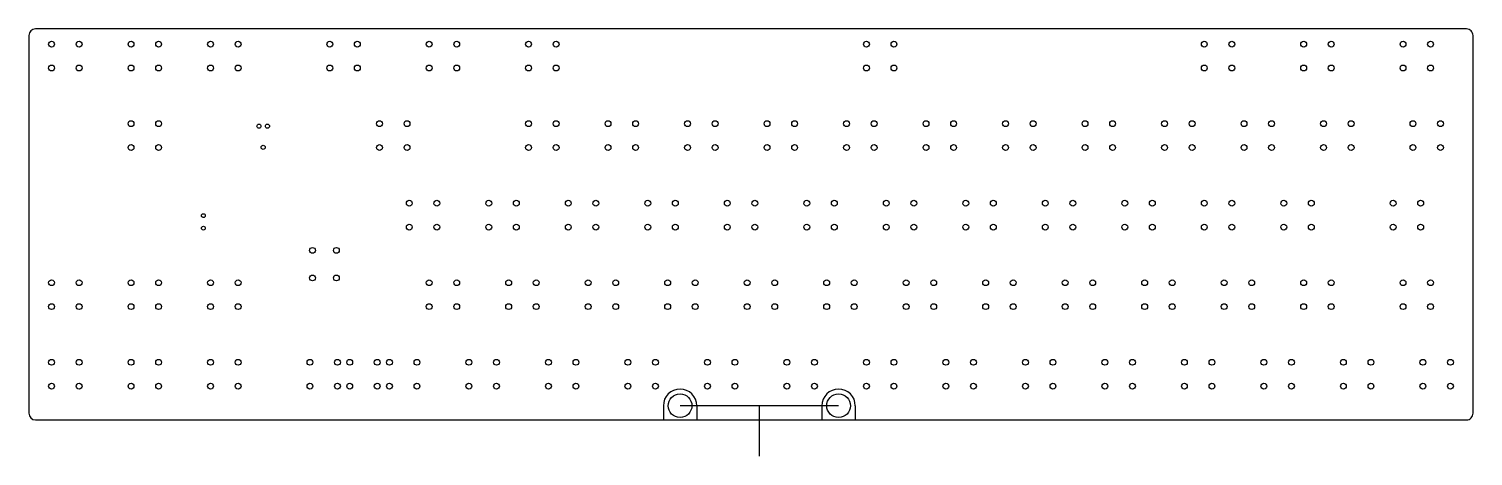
# Model space of a CAD drawing. Header units: millimetres. Extents: x -352 to -6, y -125 to -23.
import ezdxf

# ---------------------------------------------------------------- set-up
doc = ezdxf.new("R2010")
doc.units = ezdxf.units.MM
doc.layers.get('0').update_dxf_attribs({"linetype": 'CONTINUOUS'})

msp = doc.modelspace()

# ---------------------------------------------------------------- linework, layer by layer
for p, q in [((-7.36, -23.06), (-350.26, -23.06)), ((-351.84, -24.65), (-351.84, -115.13)), ((-5.77, -115.13), (-5.77, -24.65)), ((-199.81, -113.32), (-199.81, -116.72)), ((-157.81, -113.32), (-195.81, -113.32)), ((-191.81, -113.32), (-191.81, -116.72)), ((-176.81, -113.32), (-176.81, -125.38)), ((-161.81, -113.32), (-161.81, -116.72)), ((-153.81, -113.32), (-153.81, -116.72)), ((-350.26, -116.72), (-7.36, -116.72))]:
    msp.add_line(p, q)
for centre, radius in [((-346.41, -26.71), 0.7), ((-339.81, -26.71), 0.7), ((-327.36, -26.71), 0.7), ((-320.76, -26.71), 0.7), ((-308.31, -26.71), 0.7), ((-301.71, -26.71), 0.7), ((-279.74, -26.71), 0.7), ((-273.14, -26.71), 0.7), ((-255.92, -26.71), 0.7), ((-249.32, -26.71), 0.7), ((-232.11, -26.71), 0.7), ((-225.51, -26.71), 0.7), ((-151.15, -26.71), 0.7), ((-144.55, -26.71), 0.7), ((-70.19, -26.71), 0.7), ((-63.59, -26.71), 0.7), ((-46.37, -26.71), 0.7), ((-39.77, -26.71), 0.7), ((-22.56, -26.71), 0.7), ((-15.96, -26.71), 0.7), ((-346.41, -32.43), 0.7), ((-339.81, -32.43), 0.7), ((-327.36, -32.43), 0.7), ((-320.76, -32.43), 0.7), ((-308.31, -32.43), 0.7), ((-301.71, -32.43), 0.7), ((-279.74, -32.43), 0.7), ((-273.14, -32.43), 0.7), ((-255.92, -32.43), 0.7), ((-249.32, -32.43), 0.7), ((-232.11, -32.43), 0.7), ((-225.51, -32.43), 0.7), ((-151.15, -32.43), 0.7), ((-144.55, -32.43), 0.7), ((-70.19, -32.43), 0.7), ((-63.59, -32.43), 0.7), ((-46.37, -32.43), 0.7), ((-39.77, -32.43), 0.7), ((-22.56, -32.43), 0.7), ((-15.96, -32.43), 0.7), ((-327.36, -45.76), 0.7), ((-320.76, -45.76), 0.7), ((-296.72, -46.35), 0.495), ((-294.68, -46.35), 0.495), ((-267.83, -45.76), 0.7), ((-261.23, -45.76), 0.7), ((-232.11, -45.76), 0.7), ((-225.51, -45.76), 0.7), ((-213.06, -45.76), 0.7), ((-206.46, -45.76), 0.7), ((-194.01, -45.76), 0.7), ((-187.41, -45.76), 0.7), ((-174.96, -45.76), 0.7), ((-168.36, -45.76), 0.7), ((-155.91, -45.76), 0.7), ((-149.31, -45.76), 0.7), ((-136.86, -45.76), 0.7), ((-130.26, -45.76), 0.7), ((-117.81, -45.76), 0.7), ((-111.21, -45.76), 0.7), ((-98.76, -45.76), 0.7), ((-92.16, -45.76), 0.7), ((-79.71, -45.76), 0.7), ((-73.11, -45.76), 0.7), ((-60.66, -45.76), 0.7), ((-54.06, -45.76), 0.7), ((-41.61, -45.76), 0.7), ((-35.01, -45.76), 0.7), ((-20.18, -45.76), 0.7), ((-13.58, -45.76), 0.7), ((-327.36, -51.48), 0.7), ((-320.76, -51.48), 0.7), ((-295.7, -51.43), 0.495), ((-267.83, -51.48), 0.7), ((-261.23, -51.48), 0.7), ((-232.11, -51.48), 0.7), ((-225.51, -51.48), 0.7), ((-213.06, -51.48), 0.7), ((-206.46, -51.48), 0.7), ((-194.01, -51.48), 0.7), ((-187.41, -51.48), 0.7), ((-174.96, -51.48), 0.7), ((-168.36, -51.48), 0.7), ((-155.91, -51.48), 0.7), ((-149.31, -51.48), 0.7), ((-136.86, -51.48), 0.7), ((-130.26, -51.48), 0.7), ((-117.81, -51.48), 0.7), ((-111.21, -51.48), 0.7), ((-98.76, -51.48), 0.7), ((-92.16, -51.48), 0.7), ((-79.71, -51.48), 0.7), ((-73.11, -51.48), 0.7), ((-60.66, -51.48), 0.7), ((-54.06, -51.48), 0.7), ((-41.61, -51.48), 0.7), ((-35.01, -51.48), 0.7), ((-20.18, -51.48), 0.7), ((-13.58, -51.48), 0.7), ((-260.69, -64.81), 0.7), ((-254.09, -64.81), 0.7), ((-241.64, -64.81), 0.7), ((-235.04, -64.81), 0.7), ((-222.59, -64.81), 0.7), ((-215.99, -64.81), 0.7), ((-203.54, -64.81), 0.7), ((-196.94, -64.81), 0.7), ((-184.49, -64.81), 0.7), ((-177.89, -64.81), 0.7), ((-165.44, -64.81), 0.7), ((-158.84, -64.81), 0.7), ((-146.39, -64.81), 0.7), ((-139.79, -64.81), 0.7), ((-127.34, -64.81), 0.7), ((-120.74, -64.81), 0.7), ((-108.29, -64.81), 0.7), ((-101.69, -64.81), 0.7), ((-89.24, -64.81), 0.7), ((-82.64, -64.81), 0.7), ((-70.19, -64.81), 0.7), ((-63.59, -64.81), 0.7), ((-51.14, -64.81), 0.7), ((-44.54, -64.81), 0.7), ((-24.94, -64.81), 0.7), ((-18.34, -64.81), 0.7), ((-310.03, -67.79), 0.45), ((-310.03, -70.79), 0.45), ((-260.69, -70.53), 0.7), ((-254.09, -70.53), 0.7), ((-241.64, -70.53), 0.7), ((-235.04, -70.53), 0.7), ((-222.59, -70.53), 0.7), ((-215.99, -70.53), 0.7), ((-203.54, -70.53), 0.7), ((-196.94, -70.53), 0.7), ((-184.49, -70.53), 0.7), ((-177.89, -70.53), 0.7), ((-165.44, -70.53), 0.7), ((-158.84, -70.53), 0.7), ((-146.39, -70.53), 0.7), ((-139.79, -70.53), 0.7), ((-127.34, -70.53), 0.7), ((-120.74, -70.53), 0.7), ((-108.29, -70.53), 0.7), ((-101.69, -70.53), 0.7), ((-89.24, -70.53), 0.7), ((-82.64, -70.53), 0.7), ((-70.19, -70.53), 0.7), ((-63.59, -70.53), 0.7), ((-51.14, -70.53), 0.7), ((-44.54, -70.53), 0.7), ((-24.94, -70.53), 0.7), ((-18.34, -70.53), 0.7), ((-283.88, -76.11), 0.7), ((-278.16, -76.11), 0.7), ((-283.88, -82.71), 0.7), ((-278.16, -82.71), 0.7), ((-346.41, -83.86), 0.7), ((-339.81, -83.86), 0.7), ((-327.36, -83.86), 0.7), ((-320.76, -83.86), 0.7), ((-308.31, -83.86), 0.7), ((-301.71, -83.86), 0.7), ((-255.92, -83.86), 0.7), ((-249.32, -83.86), 0.7), ((-236.87, -83.86), 0.7), ((-230.27, -83.86), 0.7), ((-217.82, -83.86), 0.7), ((-211.22, -83.86), 0.7), ((-198.77, -83.86), 0.7), ((-192.17, -83.86), 0.7), ((-179.72, -83.86), 0.7), ((-173.12, -83.86), 0.7), ((-160.67, -83.86), 0.7), ((-154.07, -83.86), 0.7), ((-141.62, -83.86), 0.7), ((-135.02, -83.86), 0.7), ((-122.57, -83.86), 0.7), ((-115.97, -83.86), 0.7), ((-103.52, -83.86), 0.7), ((-96.92, -83.86), 0.7), ((-84.47, -83.86), 0.7), ((-77.87, -83.86), 0.7), ((-65.42, -83.86), 0.7), ((-58.82, -83.86), 0.7), ((-46.37, -83.86), 0.7), ((-39.77, -83.86), 0.7), ((-22.56, -83.86), 0.7), ((-15.96, -83.86), 0.7), ((-346.41, -89.58), 0.7), ((-339.81, -89.58), 0.7), ((-327.36, -89.58), 0.7), ((-320.76, -89.58), 0.7), ((-308.31, -89.58), 0.7), ((-301.71, -89.58), 0.7), ((-255.92, -89.58), 0.7), ((-249.32, -89.58), 0.7), ((-236.87, -89.58), 0.7), ((-230.27, -89.58), 0.7), ((-217.82, -89.58), 0.7), ((-211.22, -89.58), 0.7), ((-198.77, -89.58), 0.7), ((-192.17, -89.58), 0.7), ((-179.72, -89.58), 0.7), ((-173.12, -89.58), 0.7), ((-160.67, -89.58), 0.7), ((-154.07, -89.58), 0.7), ((-141.62, -89.58), 0.7), ((-135.02, -89.58), 0.7), ((-122.57, -89.58), 0.7), ((-115.97, -89.58), 0.7), ((-103.52, -89.58), 0.7), ((-96.92, -89.58), 0.7), ((-84.47, -89.58), 0.7), ((-77.87, -89.58), 0.7), ((-65.42, -89.58), 0.7), ((-58.82, -89.58), 0.7), ((-46.37, -89.58), 0.7), ((-39.77, -89.58), 0.7), ((-22.56, -89.58), 0.7), ((-15.96, -89.58), 0.7), ((-346.41, -102.91), 0.7), ((-339.81, -102.91), 0.7), ((-327.36, -102.91), 0.7), ((-320.76, -102.91), 0.7), ((-308.31, -102.91), 0.7), ((-301.71, -102.91), 0.7), ((-284.5, -102.91), 0.7), ((-277.9, -102.91), 0.7), ((-274.97, -102.91), 0.7), ((-268.37, -102.91), 0.7), ((-265.45, -102.91), 0.7), ((-258.85, -102.91), 0.7), ((-246.4, -102.91), 0.7), ((-239.8, -102.91), 0.7), ((-227.35, -102.91), 0.7), ((-220.75, -102.91), 0.7), ((-208.3, -102.91), 0.7), ((-201.7, -102.91), 0.7), ((-189.25, -102.91), 0.7), ((-182.65, -102.91), 0.7), ((-170.2, -102.91), 0.7), ((-163.6, -102.91), 0.7), ((-151.15, -102.91), 0.7), ((-144.55, -102.91), 0.7), ((-132.1, -102.91), 0.7), ((-125.5, -102.91), 0.7), ((-113.05, -102.91), 0.7), ((-106.45, -102.91), 0.7), ((-94, -102.91), 0.7), ((-87.4, -102.91), 0.7), ((-74.95, -102.91), 0.7), ((-68.35, -102.91), 0.7), ((-55.9, -102.91), 0.7), ((-49.3, -102.91), 0.7), ((-36.85, -102.91), 0.7), ((-30.25, -102.91), 0.7), ((-17.8, -102.91), 0.7), ((-11.2, -102.91), 0.7), ((-346.41, -108.63), 0.7), ((-339.81, -108.63), 0.7), ((-327.36, -108.63), 0.7), ((-320.76, -108.63), 0.7), ((-308.31, -108.63), 0.7), ((-301.71, -108.63), 0.7), ((-284.5, -108.63), 0.7), ((-277.9, -108.63), 0.7), ((-274.97, -108.63), 0.7), ((-268.37, -108.63), 0.7), ((-265.45, -108.63), 0.7), ((-258.85, -108.63), 0.7), ((-246.4, -108.63), 0.7), ((-239.8, -108.63), 0.7), ((-227.35, -108.63), 0.7), ((-220.75, -108.63), 0.7), ((-208.3, -108.63), 0.7), ((-201.7, -108.63), 0.7), ((-189.25, -108.63), 0.7), ((-182.65, -108.63), 0.7), ((-170.2, -108.63), 0.7), ((-163.6, -108.63), 0.7), ((-151.15, -108.63), 0.7), ((-144.55, -108.63), 0.7), ((-132.1, -108.63), 0.7), ((-125.5, -108.63), 0.7), ((-113.05, -108.63), 0.7), ((-106.45, -108.63), 0.7), ((-94, -108.63), 0.7), ((-87.4, -108.63), 0.7), ((-74.95, -108.63), 0.7), ((-68.35, -108.63), 0.7), ((-55.9, -108.63), 0.7), ((-49.3, -108.63), 0.7), ((-36.85, -108.63), 0.7), ((-30.25, -108.63), 0.7), ((-17.8, -108.63), 0.7), ((-11.2, -108.63), 0.7)]:
    msp.add_circle(centre, radius)
for centre, radius, start, end in [((-350.26, -24.65), 1.59, 90.009, 180.009), ((-7.36, -24.65), 1.59, -0.0004, 90), ((-195.81, -113.32), 4, 0, 180), ((-157.81, -113.32), 4, 0, 180), ((-350.26, -115.13), 1.59, 179.991, 269.991), ((-7.36, -115.13), 1.59, -90.0007, 0.0007)]:
    msp.add_arc(centre, radius, start, end)
for centre in [(-195.81, -113.32), (-157.81, -113.32)]:
    msp.add_ellipse(centre, major_axis=(-2.85, 0), ratio=0.991445)

doc.saveas('drawing.dxf')
